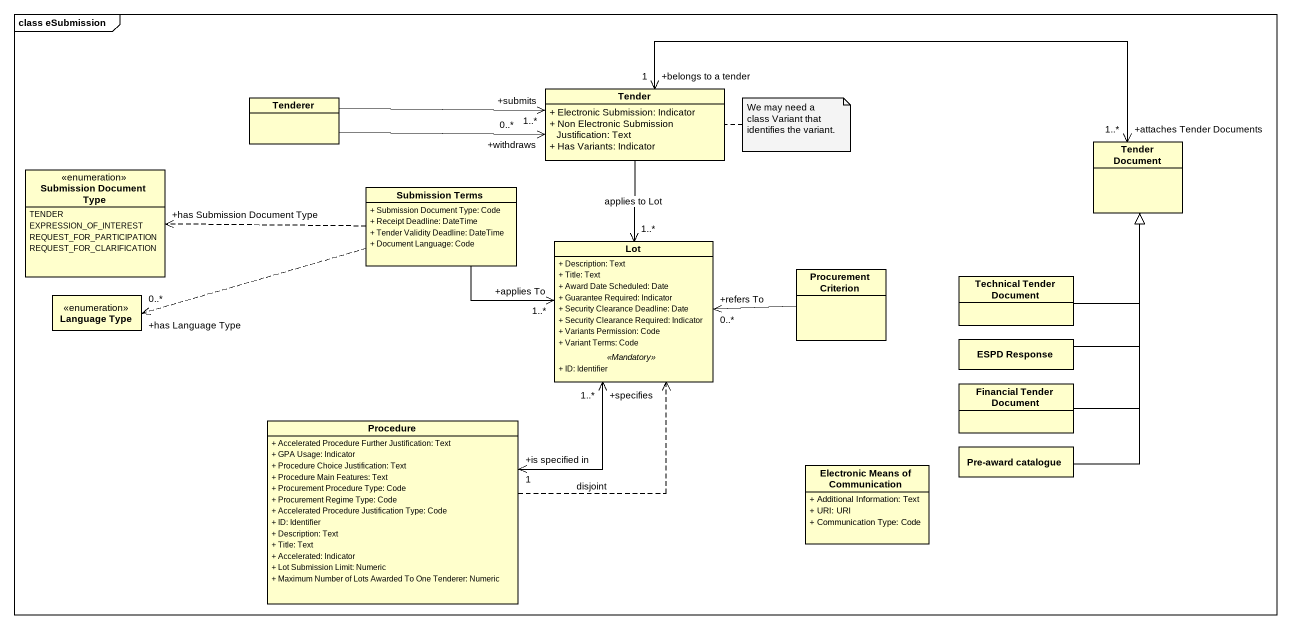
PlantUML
@startuml
mainframe class eSubmission
hide circle
hide empty members
skinparam classAttributeIconSize 0
class Tender {
  + Electronic Submission: Indicator
  + Non Electronic Submission Justification: Text
  + Has Variants: Indicator
}
class Tenderer
enum "Submission Document Type" as Submission_Document_Type {
  TENDER
  EXPRESSION_OF_INTEREST
  REQUEST_FOR_PARTICIPATION
  REQUEST_FOR_CLARIFICATION
}
class "Tender Document" as Tender_Document
class "Submission Terms" as Submission_Terms {
  + Submission Document Type: Code
  + Receipt Deadline: DateTime
  + Tender Validity Deadline: DateTime
  + Document Language: Code
}
class Lot {
  + Description: Text
  + Title: Text
  + Award Date Scheduled: Date
  + Guarantee Required: Indicator
  + Security Clearance Deadline: Date
  + Security Clearance Required: Indicator
  + Variants Permission: Code
  + Variant Terms: Code
  .. <<Mandatory>> ..
  + ID: Identifier
}
class "Procurement Criterion" as Procurement_Criterion
class "Technical Tender Document" as Technical_Tender_Document
enum "Language Type" as Language_Type
class "ESPD Response" as ESPD_Response
class "Financial Tender Document" as Financial_Tender_Document
class Procedure {
  + Accelerated Procedure Further Justification: Text
  + GPA Usage: Indicator
  + Procedure Choice Justification: Text
  + Procedure Main Features: Text
  + Procurement Procedure Type: Code
  + Procurement Regime Type: Code
  + Accelerated Procedure Justification Type: Code
  + ID: Identifier
  + Description: Text
  + Title: Text
  + Accelerated: Indicator
  + Lot Submission Limit: Numeric
  + Maximum Number of Lots Awarded To One Tenderer: Numeric
}
class "Pre-award catalogue" as Pre_award_catalogue
class "Electronic Means of Communication" as Electronic_Means_of {
  + Additional Information: Text
  + URI: URI
  + Communication Type: Code
}
Tender "+belongs to a tender\n1" <-right-> "+attaches Tender Documents\n1..*" Tender_Document
Tender --> "1..*" Lot : applies to Lot
Tenderer -right-> "+submits\n1..*" Tender
Tenderer -right-> "+withdraws\n0..*" Tender
Submission_Terms .left.> "+has Submission Document Type" Submission_Document_Type
Submission_Terms -right-> "+applies To\n1..*" Lot
Submission_Terms .left.> "+has Language Type\n0..*" Language_Type
Procurement_Criterion -left-> "+refers To\n0..*" Lot
Technical_Tender_Document -up-|> Tender_Document
ESPD_Response -up-|> Tender_Document
Financial_Tender_Document -up-|> Tender_Document
Procedure .up.> Lot : disjoint
Procedure "+is specified in\n1" <-up-> "+specifies\n1..*" Lot
Pre_award_catalogue -up-|> Tender_Document
note right of Tender : We may need a class Variant that identifies the variant.
@enduml
